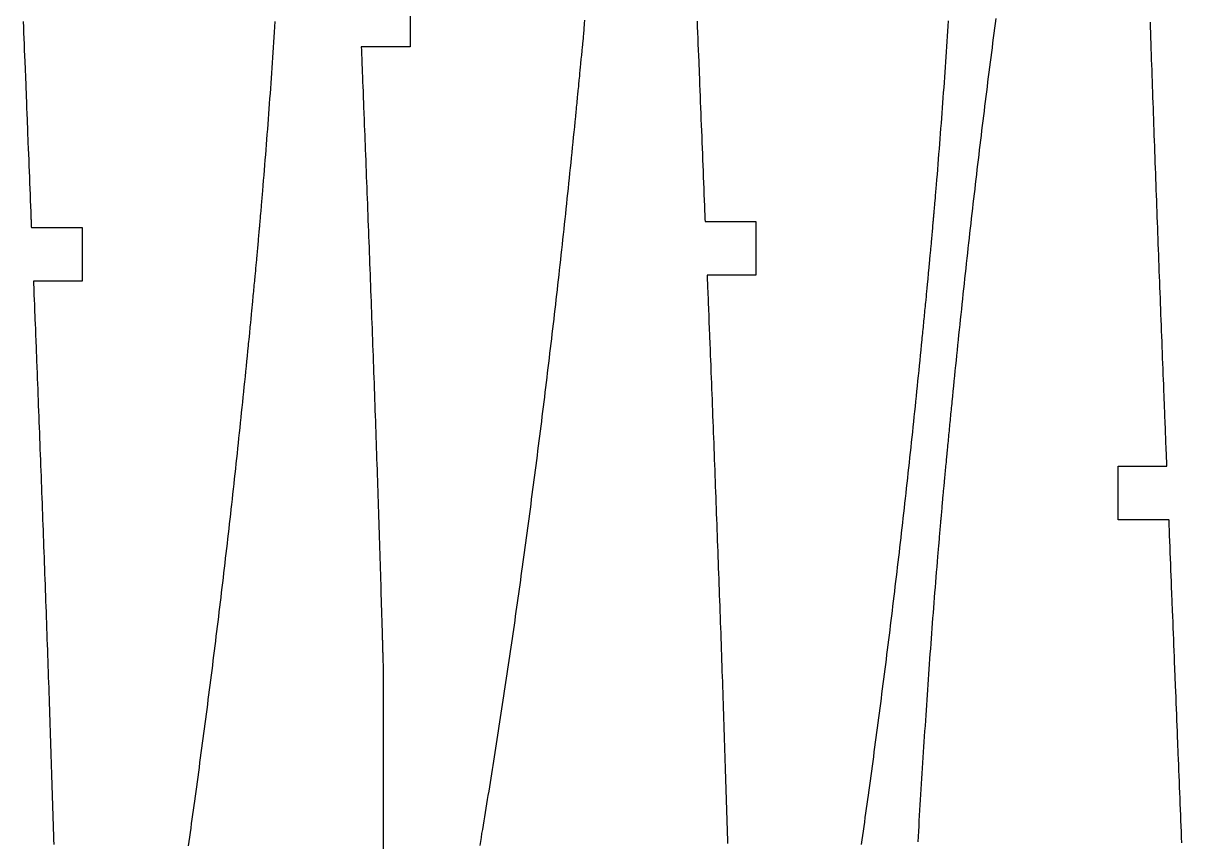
# Model space of a CAD drawing. Extents: x 0 to 97, y 0 to 653.
# Drawn here: x 3.3 to 94.3, y 205.4 to 269.7 of the extents above; entities that cross this region are included whole.
import ezdxf

# ---------------------------------------------------------------- set-up
doc = ezdxf.new("R2010")
doc.units = 0
doc.layers.get('0').update_dxf_attribs({"linetype": 'CONTINUOUS'})

msp = doc.modelspace()

# ---------------------------------------------------------------- linework, layer by layer
at = {"color": 0}
for points in [[(33.6865, 272.021), (33.6865, 267.821), (29.8524, 267.821), (29.8624, 267.565), (29.8724, 267.31), (29.8925, 266.8), (29.9025, 266.546), (29.9226, 266.036), (29.9325, 265.781), (29.9426, 265.526), (29.9526, 265.272), (29.9626, 265.017), (29.9726, 264.763), (29.9925, 264.253), (30.0025, 263.999), (30.0125, 263.744), (30.0225, 263.49), (30.0325, 263.236), (30.0424, 262.982), (30.0524, 262.726), (30.0622, 262.472), (30.0722, 262.218), (30.0821, 261.964), (30.0921, 261.711), (30.1118, 261.203), (30.1217, 260.949), (30.1315, 260.694), (30.1414, 260.44), (30.1512, 260.188), (30.1679, 259.758), (30.1846, 259.331), (30.2011, 258.903), (30.2176, 258.474), (30.2342, 258.046), (30.2507, 257.619), (30.2671, 257.192), (30.2835, 256.764), (30.2999, 256.338), (30.3163, 255.91), (30.3326, 255.483), (30.349, 255.057), (30.3653, 254.631), (30.3814, 254.204), (30.3976, 253.778), (30.4139, 253.353), (30.43, 252.926), (30.4461, 252.501), (30.4622, 252.075), (30.4782, 251.65), (30.4942, 251.226), (30.5101, 250.801), (30.5261, 250.376), (30.5419, 249.953), (30.5578, 249.528), (30.5736, 249.104), (30.5894, 248.681), (30.6051, 248.257), (30.6208, 247.833), (30.6365, 247.411), (30.6521, 246.987), (30.6679, 246.558), (30.6837, 246.129), (30.6994, 245.7), (30.7151, 245.271), (30.7308, 244.842), (30.7464, 244.412), (30.7619, 243.985), (30.7774, 243.557), (30.7929, 243.129), (30.8083, 242.701), (30.8236, 242.275), (30.8389, 241.847), (30.8542, 241.421), (30.8693, 240.994), (30.8844, 240.568), (30.8994, 240.142), (30.9144, 239.717), (30.9294, 239.29), (30.9443, 238.865), (30.9592, 238.442), (30.9739, 238.017), (30.9886, 237.592), (31.0032, 237.168), (31.0179, 236.744), (31.0324, 236.321), (31.0468, 235.899), (31.0611, 235.475), (31.0754, 235.053), (31.0897, 234.631), (31.1039, 234.21), (31.1179, 233.787), (31.1317, 233.376), (31.1453, 232.965), (31.1587, 232.554), (31.1724, 232.144), (31.1857, 231.733), (31.199, 231.324), (31.2124, 230.914), (31.2256, 230.506), (31.2386, 230.096), (31.2518, 229.688), (31.2647, 229.279), (31.2776, 228.872), (31.2906, 228.464), (31.3033, 228.057), (31.316, 227.65), (31.3286, 227.244), (31.3413, 226.839), (31.3537, 226.433), (31.3661, 226.028), (31.3785, 225.622), (31.3907, 225.218), (31.4029, 224.814), (31.4151, 224.411), (31.4271, 224.008), (31.4392, 223.606), (31.4511, 223.203), (31.4629, 222.8), (31.4747, 222.399), (31.4864, 221.999), (31.4979, 221.597), (31.5001, 221.524), (31.5022, 221.449), (31.5044, 221.375), (31.5065, 221.3), (31.5087, 221.226), (31.5108, 221.151), (31.5129, 221.078), (31.5151, 221.003), (31.5214, 220.781), (31.5257, 220.632), (31.5278, 220.558), (31.5299, 220.483), (31.5319, 220.41), (31.5342, 220.336), (31.5363, 220.261), (31.5383, 220.188), (31.5404, 220.114), (31.5425, 220.039), (31.5446, 219.965), (31.5467, 219.892), (31.5488, 219.818), (31.5508, 219.743), (31.555, 219.596), (31.5571, 219.522), (31.5612, 219.374), (31.5612, 162.197)], [(3.30963, 269.8), (3.32715, 269.361), (3.34467, 268.924), (3.36279, 268.469), (3.38092, 268.015), (3.39903, 267.563), (3.4171, 267.108), (3.43522, 266.654), (3.50749, 264.839), (3.54351, 263.931), (3.56158, 263.478), (3.57958, 263.024), (3.5976, 262.569), (3.61556, 262.115), (3.65158, 261.208), (3.6875, 260.3), (3.70546, 259.847), (3.72347, 259.393), (3.74137, 258.94), (3.75933, 258.486), (3.79525, 257.579), (3.81315, 257.126), (3.83111, 256.672), (3.84901, 256.219), (3.86697, 255.765), (3.88488, 255.313), (3.90278, 254.86), (3.91092, 254.654), (3.91249, 254.614), (3.91737, 254.49), (3.919, 254.45), (3.92225, 254.368), (3.92383, 254.326), (3.92708, 254.244), (3.92871, 254.204), (3.93197, 254.122), (3.93354, 254.081), (3.93517, 254.04), (3.93679, 253.999), (3.94168, 253.876), (3.94331, 253.836), (3.94488, 253.794), (3.9465, 253.754), (3.94814, 253.713), (3.95139, 253.631), (7.95139, 253.631), (7.95139, 249.431), (4.11724, 249.431), (4.12728, 249.176), (4.13732, 248.921), (4.15739, 248.411), (4.17746, 247.901), (4.1875, 247.646), (4.19749, 247.392), (4.20751, 247.136), (4.22749, 246.628), (4.23753, 246.372), (4.2475, 246.118), (4.26747, 245.61), (4.2774, 245.354), (4.28738, 245.1), (4.29731, 244.846), (4.30729, 244.592), (4.31722, 244.338), (4.32715, 244.083), (4.33708, 243.829), (4.347, 243.575), (4.35688, 243.321), (4.36681, 243.067), (4.37668, 242.813), (4.38661, 242.558), (4.39649, 242.306), (4.40631, 242.051), (4.41618, 241.797), (4.43283, 241.369), (4.44943, 240.94), (4.46599, 240.513), (4.48253, 240.085), (4.49908, 239.657), (4.51557, 239.229), (4.53201, 238.801), (4.54844, 238.375), (4.56483, 237.947), (4.58122, 237.521), (4.59754, 237.093), (4.61388, 236.667), (4.63015, 236.24), (4.64638, 235.814), (4.6626, 235.389), (4.67876, 234.963), (4.69493, 234.536), (4.71099, 234.111), (4.72711, 233.686), (4.74311, 233.261), (4.75911, 232.836), (4.77507, 232.411), (4.79101, 231.986), (4.80692, 231.563), (4.82275, 231.139), (4.83854, 230.714), (4.85433, 230.29), (4.87007, 229.867), (4.88574, 229.444), (4.90142, 229.021), (4.91699, 228.599), (4.93283, 228.168), (4.94862, 227.739), (4.96436, 227.31), (4.98004, 226.881), (4.99567, 226.451), (5.01129, 226.024), (5.02686, 225.596), (5.04232, 225.167), (5.05778, 224.739), (5.07319, 224.313), (5.08849, 223.885), (5.10379, 223.457), (5.11903, 223.031), (5.13422, 222.604), (5.14936, 222.178), (5.16439, 221.753), (5.17942, 221.326), (5.19433, 220.901), (5.20925, 220.476), (5.22407, 220.051), (5.23882, 219.626), (5.25353, 219.203), (5.26818, 218.779), (5.28271, 218.356), (5.29725, 217.932), (5.31168, 217.508), (5.32607, 217.086), (5.34039, 216.664), (5.3546, 216.242), (5.36876, 215.819), (5.38286, 215.399), (5.39654, 214.986), (5.41015, 214.575), (5.42372, 214.165), (5.43722, 213.754), (5.45063, 213.344), (5.46397, 212.935), (5.47726, 212.525), (5.49046, 212.115), (5.50358, 211.707), (5.51665, 211.299), (5.52968, 210.89), (5.54258, 210.482), (5.55544, 210.075), (5.56819, 209.668), (5.58094, 209.261), (5.59353, 208.854), (5.60612, 208.449), (5.6186, 208.043), (5.63103, 207.638), (5.64339, 207.233), (5.65565, 206.829), (5.66786, 206.425), (5.68001, 206.021), (5.69206, 205.618), (5.70404, 205.215)], [(16.2897, 205.1), (16.3393, 205.451), (16.3889, 205.801), (16.4382, 206.153), (16.4876, 206.506), (16.5368, 206.857), (16.586, 207.21), (16.6349, 207.563), (16.6839, 207.915), (16.7328, 208.268), (16.7815, 208.622), (16.8332, 208.999), (16.8849, 209.374), (16.9363, 209.75), (16.9878, 210.128), (17.039, 210.504), (17.0903, 210.882), (17.1414, 211.26), (17.1924, 211.638), (17.2433, 212.017), (17.2942, 212.394), (17.3447, 212.774), (17.3954, 213.153), (17.4458, 213.533), (17.4962, 213.913), (17.5464, 214.293), (17.5965, 214.674), (17.6465, 215.054), (17.6965, 215.436), (17.7462, 215.818), (17.7958, 216.2), (17.8454, 216.582), (17.8949, 216.964), (17.944, 217.347), (17.9932, 217.729), (18.0422, 218.112), (18.091, 218.496), (18.1397, 218.881), (18.1882, 219.264), (18.2367, 219.649), (18.285, 220.033), (18.3332, 220.418), (18.3804, 220.799), (18.4276, 221.178), (18.4747, 221.558), (18.5215, 221.939), (18.5682, 222.319), (18.6149, 222.7), (18.6612, 223.082), (18.7076, 223.462), (18.7538, 223.844), (18.7997, 224.226), (18.8457, 224.608), (18.8914, 224.992), (18.9369, 225.374), (18.9824, 225.757), (19.0276, 226.139), (19.0728, 226.522), (19.1178, 226.907), (19.1626, 227.29), (19.2074, 227.674), (19.2519, 228.058), (19.2962, 228.442), (19.3406, 228.826), (19.3847, 229.211), (19.4286, 229.596), (19.4724, 229.982), (19.5161, 230.367), (19.5596, 230.753), (19.6029, 231.138), (19.6461, 231.524), (19.6892, 231.91), (19.7336, 232.308), (19.7778, 232.708), (19.8218, 233.107), (19.8657, 233.507), (19.9093, 233.907), (19.9529, 234.307), (19.9962, 234.707), (20.0396, 235.107), (20.0826, 235.508), (20.1257, 235.908), (20.1685, 236.31), (20.2111, 236.71), (20.2536, 237.111), (20.296, 237.513), (20.3382, 237.914), (20.3803, 238.315), (20.4222, 238.717), (20.464, 239.119), (20.5057, 239.521), (20.5474, 239.924), (20.5888, 240.325), (20.63, 240.728), (20.6711, 241.131), (20.7122, 241.533), (20.7532, 241.936), (20.7939, 242.339), (20.8346, 242.742), (20.8751, 243.146), (20.9156, 243.549), (20.9558, 243.951), (20.996, 244.356), (21.0122, 244.519), (21.0285, 244.682), (21.0446, 244.846), (21.0932, 245.336), (21.1093, 245.5), (21.1253, 245.664), (21.1414, 245.828), (21.1575, 245.99), (21.1735, 246.154), (21.2056, 246.482), (21.2374, 246.81), (21.2692, 247.136), (21.285, 247.3), (21.3167, 247.628), (21.3325, 247.792), (21.3482, 247.956), (21.364, 248.119), (21.3797, 248.283), (21.3953, 248.447), (21.411, 248.611), (21.4265, 248.775), (21.4422, 248.939), (21.4578, 249.103), (21.4733, 249.267), (21.4887, 249.431), (21.5019, 249.571), (21.5151, 249.711), (21.5283, 249.85), (21.5414, 249.99), (21.5676, 250.269), (21.5807, 250.41), (21.6067, 250.69), (21.6456, 251.11), (21.6585, 251.25), (21.6714, 251.39), (21.6843, 251.529), (21.6971, 251.669), (21.7099, 251.81), (21.7226, 251.95), (21.7354, 252.09), (21.7481, 252.231), (21.7608, 252.369), (21.7735, 252.51), (21.7861, 252.65), (21.8239, 253.071), (21.8364, 253.211), (21.8489, 253.35), (21.8614, 253.49), (21.8738, 253.631), (21.8824, 253.728), (21.8908, 253.824), (21.8994, 253.921), (21.9079, 254.017), (21.9164, 254.114), (21.9249, 254.21), (21.9333, 254.307), (21.9418, 254.403), (21.9503, 254.5), (21.9754, 254.789), (21.9839, 254.886), (22.0006, 255.079), (22.0089, 255.175), (22.0172, 255.272), (22.0254, 255.368), (22.0338, 255.465), (22.0419, 255.563), (22.0503, 255.658), (22.0585, 255.756), (22.0667, 255.851), (22.0749, 255.949), (22.0831, 256.044), (22.0912, 256.142), (22.0994, 256.237), (22.1076, 256.335), (22.1157, 256.431), (22.1238, 256.528), (22.1572, 256.929), (22.1904, 257.331), (22.2233, 257.732), (22.256, 258.133), (22.2883, 258.535), (22.3204, 258.936), (22.3522, 259.338), (22.3838, 259.739), (22.4151, 260.14), (22.4463, 260.542), (22.4769, 260.943), (22.5075, 261.346), (22.5379, 261.747), (22.5679, 262.149), (22.5979, 262.55), (22.6275, 262.951), (22.6569, 263.353), (22.6863, 263.754), (22.7154, 264.157), (22.7443, 264.558), (22.7729, 264.96), (22.8014, 265.361), (22.8297, 265.763), (22.8579, 266.165), (22.886, 266.567), (22.9138, 266.968), (22.9415, 267.369), (22.969, 267.771), (22.9964, 268.174), (23.0236, 268.575), (23.0508, 268.976), (23.0786, 269.39), (23.1064, 269.806)], [(39.1785, 205.143), (39.23, 205.45), (39.2815, 205.757), (39.3329, 206.065), (39.3882, 206.397), (39.4435, 206.729), (39.4986, 207.063), (39.5538, 207.394), (39.6088, 207.729), (39.6638, 208.063), (39.7188, 208.397), (39.7736, 208.732), (39.8283, 209.067), (39.8831, 209.403), (39.9376, 209.739), (39.9921, 210.075), (40.0467, 210.413), (40.101, 210.75), (40.1553, 211.087), (40.2093, 211.425), (40.2635, 211.764), (40.3174, 212.103), (40.3713, 212.443), (40.425, 212.782), (40.4786, 213.122), (40.5322, 213.464), (40.5856, 213.804), (40.6389, 214.146), (40.6919, 214.487), (40.745, 214.831), (40.7979, 215.172), (40.8507, 215.515), (40.9033, 215.86), (40.9558, 216.203), (41.0082, 216.547), (41.0603, 216.89), (41.1122, 217.235), (41.1639, 217.579), (41.2156, 217.924), (41.2671, 218.269), (41.3185, 218.615), (41.3697, 218.961), (41.4208, 219.307), (41.4718, 219.654), (41.5226, 220), (41.5735, 220.347), (41.624, 220.696), (41.6746, 221.043), (41.7249, 221.392), (41.7751, 221.74), (41.8253, 222.09), (41.8753, 222.439), (41.9253, 222.789), (41.9751, 223.139), (42.0249, 223.49), (42.0744, 223.84), (42.1239, 224.192), (42.1733, 224.543), (42.2226, 224.894), (42.2718, 225.247), (42.321, 225.599), (42.37, 225.951), (42.419, 226.306), (42.4678, 226.658), (42.5167, 227.013), (42.5683, 227.388), (42.6199, 227.764), (42.6714, 228.14), (42.7228, 228.517), (42.7742, 228.894), (42.8254, 229.272), (42.8765, 229.65), (42.9275, 230.028), (42.9785, 230.406), (43.0292, 230.785), (43.0799, 231.164), (43.1304, 231.543), (43.181, 231.922), (43.2312, 232.303), (43.2815, 232.683), (43.3317, 233.064), (43.3817, 233.444), (43.4315, 233.826), (43.4814, 234.207), (43.531, 234.589), (43.5804, 234.971), (43.6299, 235.354), (43.6792, 235.736), (43.7282, 236.119), (43.7772, 236.503), (43.8261, 236.886), (43.8747, 237.269), (43.9233, 237.654), (43.9718, 238.039), (44.0201, 238.424), (44.0682, 238.808), (44.1156, 239.188), (44.1626, 239.568), (44.2097, 239.947), (44.2567, 240.328), (44.3033, 240.708), (44.35, 241.09), (44.3964, 241.471), (44.4428, 241.853), (44.4889, 242.235), (44.5349, 242.617), (44.5807, 242.999), (44.6265, 243.381), (44.6721, 243.764), (44.7175, 244.146), (44.7628, 244.529), (44.8079, 244.912), (44.8529, 245.296), (44.8978, 245.679), (44.9425, 246.064), (44.9869, 246.447), (45.0314, 246.832), (45.0757, 247.217), (45.1197, 247.601), (45.1638, 247.986), (45.2075, 248.371), (45.2511, 248.757), (45.2946, 249.142), (45.3381, 249.528), (45.3812, 249.914), (45.4243, 250.299), (45.4686, 250.699), (45.5129, 251.097), (45.5568, 251.497), (45.6007, 251.897), (45.6444, 252.296), (45.6881, 252.696), (45.7314, 253.097), (45.7747, 253.497), (45.8178, 253.897), (45.8607, 254.299), (45.9035, 254.699), (45.9462, 255.1), (45.9887, 255.501), (46.0311, 255.901), (46.0733, 256.303), (46.1154, 256.706), (46.1574, 257.107), (46.1992, 257.508), (46.2408, 257.911), (46.2824, 258.313), (46.3239, 258.715), (46.3651, 259.118), (46.4063, 259.519), (46.4474, 259.922), (46.4882, 260.325), (46.529, 260.729), (46.5697, 261.132), (46.6101, 261.535), (46.6506, 261.939), (46.691, 262.342), (46.7311, 262.746), (46.7474, 262.908), (46.7636, 263.072), (46.7797, 263.236), (46.796, 263.399), (46.8121, 263.563), (46.8282, 263.726), (46.8443, 263.89), (46.8604, 264.053), (46.8926, 264.381), (46.9246, 264.708), (46.9406, 264.872), (46.9725, 265.199), (47.0043, 265.526), (47.0201, 265.69), (47.0518, 266.018), (47.0676, 266.182), (47.099, 266.51), (47.1304, 266.838), (47.1461, 267.001), (47.1617, 267.165), (47.1929, 267.493), (47.2239, 267.821), (47.2371, 267.96), (47.2503, 268.1), (47.2633, 268.24), (47.2897, 268.519), (47.3028, 268.66), (47.3157, 268.8), (47.3289, 268.94), (47.3418, 269.079), (47.3549, 269.219), (47.3678, 269.36), (47.3807, 269.5), (47.3936, 269.639), (47.4193, 269.919)], [(56.22, 269.831), (56.2375, 269.392), (56.2557, 268.938), (56.2737, 268.483), (56.2918, 268.031), (56.31, 267.576), (56.3281, 267.122), (56.3461, 266.668), (56.3822, 265.761), (56.4003, 265.307), (56.4183, 264.853), (56.4364, 264.399), (56.4543, 263.946), (56.4725, 263.492), (56.4904, 263.037), (56.5085, 262.583), (56.5264, 262.131), (56.5444, 261.676), (56.5624, 261.222), (56.5804, 260.769), (56.5983, 260.315), (56.6342, 259.408), (56.6522, 258.954), (56.6881, 258.047), (56.706, 257.594), (56.724, 257.14), (56.7418, 256.688), (56.7599, 256.233), (56.7778, 255.781), (56.7957, 255.328), (56.8006, 255.204), (56.8021, 255.164), (56.8038, 255.122), (56.8135, 254.876), (56.815, 254.836), (56.8167, 254.794), (56.8232, 254.631), (56.8247, 254.59), (56.8313, 254.426), (56.8329, 254.386), (56.8344, 254.344), (56.8361, 254.304), (56.8378, 254.263), (56.8426, 254.14), (56.8442, 254.099), (60.8442, 254.099), (60.8442, 249.899), (57.01, 249.899), (57.0201, 249.644), (57.0401, 249.133), (57.0503, 248.879), (57.0603, 248.624), (57.0703, 248.369), (57.0803, 248.114), (57.0903, 247.86), (57.1003, 247.606), (57.1104, 247.35), (57.1203, 247.096), (57.1303, 246.84), (57.1503, 246.332), (57.1803, 245.568), (57.1901, 245.314), (57.2001, 245.06), (57.22, 244.551), (57.2399, 244.043), (57.2497, 243.789), (57.2597, 243.535), (57.2696, 243.281), (57.2893, 242.774), (57.309, 242.265), (57.3257, 241.838), (57.3422, 241.408), (57.3589, 240.981), (57.3754, 240.553), (57.3918, 240.125), (57.4083, 239.697), (57.4249, 239.269), (57.4413, 238.843), (57.4576, 238.415), (57.474, 237.989), (57.4904, 237.561), (57.5067, 237.135), (57.5229, 236.708), (57.5392, 236.282), (57.5554, 235.857), (57.5717, 235.431), (57.5878, 235.006), (57.6039, 234.579), (57.6199, 234.154), (57.636, 233.729), (57.6519, 233.304), (57.6679, 232.879), (57.6839, 232.456), (57.6997, 232.031), (57.7156, 231.607), (57.7314, 231.182), (57.7472, 230.758), (57.7629, 230.336), (57.7786, 229.912), (57.7942, 229.489), (57.8099, 229.067), (57.8257, 228.636), (57.8415, 228.207), (57.8572, 227.778), (57.8729, 227.349), (57.8885, 226.921), (57.9042, 226.492), (57.9196, 226.064), (57.9351, 225.635), (57.9507, 225.207), (57.966, 224.781), (57.9814, 224.353), (57.9967, 223.926), (58.0119, 223.499), (58.0271, 223.072), (58.0422, 222.646), (58.0572, 222.221), (58.0722, 221.794), (58.0872, 221.369), (58.1021, 220.944), (58.1169, 220.519), (58.1317, 220.094), (58.1464, 219.671), (58.161, 219.247), (58.1756, 218.824), (58.1901, 218.4), (58.2046, 217.976), (58.2189, 217.554), (58.2332, 217.132), (58.2475, 216.71), (58.2617, 216.288), (58.2757, 215.867), (58.2894, 215.456), (58.3031, 215.043), (58.3165, 214.633), (58.33, 214.222), (58.3435, 213.813), (58.3568, 213.403), (58.37, 212.993), (58.3833, 212.583), (58.3964, 212.175), (58.4094, 211.767), (58.4225, 211.358), (58.4354, 210.95), (58.4482, 210.543), (58.4611, 210.136), (58.4737, 209.729), (58.4864, 209.322), (58.499, 208.917), (58.5114, 208.511), (58.5239, 208.106), (58.5362, 207.701), (58.5485, 207.297), (58.5607, 206.893), (58.5728, 206.489), (58.5849, 206.086), (58.5969, 205.683), (58.6088, 205.281)], [(69.1329, 205.218), (69.1825, 205.568), (69.2321, 205.919), (69.2817, 206.269), (69.3311, 206.621), (69.3804, 206.974), (69.4296, 207.325), (69.4788, 207.678), (69.5278, 208.031), (69.5767, 208.383), (69.6256, 208.736), (69.6743, 209.09), (69.726, 209.467), (69.7776, 209.842), (69.8292, 210.219), (69.8806, 210.596), (69.9319, 210.972), (69.9832, 211.35), (70.0342, 211.728), (70.0853, 212.106), (70.1361, 212.485), (70.1869, 212.862), (70.2376, 213.242), (70.2882, 213.622), (70.3388, 214.001), (70.389, 214.381), (70.4393, 214.761), (70.4894, 215.142), (70.5394, 215.524), (70.5893, 215.904), (70.6392, 216.286), (70.6887, 216.668), (70.7382, 217.05), (70.7876, 217.432), (70.8368, 217.815), (70.886, 218.197), (70.935, 218.581), (70.9839, 218.964), (71.0325, 219.349), (71.0811, 219.732), (71.1296, 220.117), (71.1778, 220.501), (71.226, 220.886), (71.2733, 221.267), (71.3204, 221.646), (71.3675, 222.026), (71.4144, 222.407), (71.4611, 222.788), (71.5076, 223.168), (71.5542, 223.55), (71.6004, 223.931), (71.6465, 224.313), (71.6926, 224.694), (71.7385, 225.076), (71.7842, 225.46), (71.8297, 225.842), (71.8753, 226.225), (71.9206, 226.607), (71.9657, 226.99), (72.0107, 227.375), (72.0554, 227.758), (72.1001, 228.142), (72.1447, 228.526), (72.1892, 228.91), (72.2333, 229.294), (72.2775, 229.679), (72.3214, 230.064), (72.3653, 230.45), (72.4089, 230.835), (72.4524, 231.221), (72.4958, 231.606), (72.539, 231.992), (72.5821, 232.378), (72.6264, 232.776), (72.6706, 233.176), (72.7146, 233.575), (72.7585, 233.975), (72.8022, 234.375), (72.8457, 234.775), (72.8892, 235.175), (72.9324, 235.575), (72.9756, 235.976), (73.0185, 236.376), (73.0613, 236.778), (73.1039, 237.178), (73.1464, 237.579), (73.1887, 237.981), (73.2311, 238.382), (73.2732, 238.783), (73.3151, 239.185), (73.3569, 239.588), (73.3986, 239.989), (73.4401, 240.392), (73.4817, 240.793), (73.5229, 241.196), (73.564, 241.599), (73.605, 242.001), (73.646, 242.404), (73.6868, 242.807), (73.7275, 243.21), (73.7679, 243.614), (73.8083, 244.017), (73.8487, 244.421), (73.8889, 244.824), (73.9051, 244.987), (73.9213, 245.15), (73.9375, 245.314), (73.9536, 245.478), (73.9699, 245.642), (73.986, 245.804), (74.0021, 245.968), (74.0182, 246.132), (74.0343, 246.296), (74.0503, 246.46), (74.0664, 246.622), (74.0824, 246.786), (74.0983, 246.95), (74.1143, 247.114), (74.1303, 247.278), (74.1461, 247.442), (74.1621, 247.606), (74.1779, 247.768), (74.1938, 247.932), (74.2253, 248.26), (74.2411, 248.424), (74.2568, 248.588), (74.2882, 248.915), (74.3351, 249.407), (74.3506, 249.571), (74.3661, 249.735), (74.3817, 249.899), (74.3949, 250.039), (74.4211, 250.318), (74.4343, 250.458), (74.4735, 250.878), (74.4865, 251.018), (74.4996, 251.158), (74.5256, 251.438), (74.5643, 251.858), (74.5771, 251.999), (74.5899, 252.138), (74.6156, 252.418), (74.6282, 252.558), (74.641, 252.699), (74.6536, 252.838), (74.6664, 252.978), (74.679, 253.118), (74.6915, 253.258), (74.7042, 253.399), (74.7167, 253.539), (74.7292, 253.679), (74.7418, 253.818), (74.7542, 253.958), (74.7667, 254.099), (74.7751, 254.196), (74.7838, 254.292), (74.7922, 254.389), (74.8008, 254.485), (74.8093, 254.582), (74.8178, 254.678), (74.8261, 254.775), (74.8346, 254.871), (74.8431, 254.968), (74.8515, 255.064), (74.8599, 255.161), (74.8683, 255.257), (74.8767, 255.354), (74.8933, 255.547), (74.9265, 255.933), (74.9514, 256.224), (74.9596, 256.319), (74.976, 256.513), (74.9842, 256.61), (74.9922, 256.706), (75.0004, 256.803), (75.0085, 256.9), (75.0167, 256.996), (75.0501, 257.397), (75.0833, 257.799), (75.1163, 258.2), (75.1489, 258.601), (75.1812, 259.003), (75.2133, 259.404), (75.245, 259.806), (75.2767, 260.207), (75.3079, 260.608), (75.339, 261.01), (75.3699, 261.411), (75.4004, 261.814), (75.4307, 262.215), (75.4608, 262.617), (75.4907, 263.018), (75.5204, 263.419), (75.5499, 263.821), (75.5792, 264.224), (75.6082, 264.625), (75.6371, 265.026), (75.6657, 265.428), (75.6943, 265.829), (75.7226, 266.231), (75.7507, 266.633), (75.7787, 267.035), (75.8065, 267.436), (75.8343, 267.838), (75.8618, 268.239), (75.8892, 268.642), (75.9165, 269.043), (75.9436, 269.444), (75.9715, 269.858)], [(79.6753, 270.037), (79.6251, 269.657), (79.5751, 269.276), (79.5253, 268.894), (79.4754, 268.513), (79.4258, 268.132), (79.3764, 267.749), (79.3269, 267.367), (79.2778, 266.985), (79.2286, 266.601), (79.1796, 266.218), (79.1307, 265.835), (79.0821, 265.45), (79.0335, 265.067), (78.985, 264.682), (78.9368, 264.297), (78.8886, 263.912), (78.8412, 263.533), (78.7942, 263.153), (78.7471, 262.772), (78.7001, 262.392), (78.6535, 262.011), (78.6069, 261.631), (78.5604, 261.25), (78.5142, 260.868), (78.4681, 260.486), (78.4219, 260.104), (78.3761, 259.722), (78.3304, 259.34), (78.2847, 258.957), (78.2393, 258.575), (78.194, 258.192), (78.1489, 257.808), (78.1039, 257.425), (78.0592, 257.04), (78.0144, 256.657), (77.9699, 256.272), (77.9254, 255.889), (77.8813, 255.504), (77.8371, 255.119), (77.7932, 254.735), (77.7493, 254.35), (77.7057, 253.964), (77.6622, 253.579), (77.6187, 253.193), (77.5756, 252.807), (77.5325, 252.421), (77.4882, 252.022), (77.444, 251.622), (77.4, 251.224), (77.3561, 250.824), (77.3124, 250.424), (77.2689, 250.024), (77.2254, 249.624), (77.1822, 249.224), (77.139, 248.824), (77.0961, 248.422), (77.0533, 248.022), (77.0107, 247.621), (76.9682, 247.219), (76.9257, 246.818), (76.8835, 246.417), (76.8414, 246.015), (76.7994, 245.614), (76.7576, 245.213), (76.716, 244.81), (76.6744, 244.408), (76.6329, 244.006), (76.5917, 243.603), (76.5506, 243.2), (76.5094, 242.797), (76.4686, 242.394), (76.4278, 241.992), (76.3872, 241.589), (76.3467, 241.186), (76.3062, 240.782), (76.2658, 240.379), (76.2257, 239.975), (76.2094, 239.811), (76.1933, 239.649), (76.1771, 239.485), (76.161, 239.321), (76.1447, 239.158), (76.1286, 238.994), (76.1125, 238.831), (76.0964, 238.667), (76.0803, 238.503), (76.0643, 238.34), (76.0482, 238.176), (76.0322, 238.013), (76.0162, 237.849), (76.0003, 237.685), (75.9843, 237.521), (75.9685, 237.358), (75.9525, 237.194), (75.9367, 237.031), (75.9208, 236.867), (75.905, 236.703), (75.8893, 236.539), (75.8735, 236.375), (75.8578, 236.211), (75.8264, 235.883), (75.7796, 235.392), (75.764, 235.228), (75.7485, 235.064), (75.7329, 234.9), (75.6935, 234.481), (75.6803, 234.34), (75.6411, 233.921), (75.6281, 233.781), (75.615, 233.64), (75.589, 233.361), (75.5504, 232.94), (75.5375, 232.801), (75.5247, 232.661), (75.499, 232.381), (75.4864, 232.24), (75.4736, 232.101), (75.461, 231.961), (75.4482, 231.821), (75.4356, 231.681), (75.3978, 231.26), (75.3854, 231.121), (75.3728, 230.981), (75.3604, 230.84), (75.3479, 230.7), (75.3394, 230.603), (75.3308, 230.507), (75.3224, 230.41), (75.3137, 230.314), (75.3053, 230.217), (75.2969, 230.121), (75.2883, 230.024), (75.28, 229.928), (75.2715, 229.831), (75.2631, 229.735), (75.2547, 229.638), (75.2463, 229.542), (75.2379, 229.444), (75.2213, 229.251), (75.1881, 228.865), (75.1715, 228.672), (75.1632, 228.575), (75.155, 228.479), (75.1386, 228.286), (75.1304, 228.189), (75.1222, 228.093), (75.1142, 227.996), (75.1061, 227.9), (75.0979, 227.803), (75.0644, 227.401), (75.0313, 227), (74.9983, 226.599), (74.9657, 226.197), (74.9333, 225.796), (74.9013, 225.394), (74.8696, 224.993), (74.8379, 224.592), (74.8067, 224.19), (74.7756, 223.789), (74.7449, 223.388), (74.7142, 222.986), (74.6839, 222.583), (74.6537, 222.182), (74.6239, 221.781), (74.5942, 221.379), (74.5647, 220.978), (74.5354, 220.576), (74.5064, 220.175), (74.4775, 219.772), (74.4489, 219.371), (74.4203, 218.969), (74.3919, 218.568), (74.3639, 218.167), (74.3358, 217.764), (74.3081, 217.362), (74.2803, 216.961), (74.2528, 216.56), (74.2254, 216.158), (74.1981, 215.756), (74.171, 215.354), (74.1431, 214.94), (74.1154, 214.526), (74.0878, 214.111), (74.0603, 213.697), (74.0331, 213.283), (74.0058, 212.868), (73.9788, 212.454), (73.9519, 212.04), (73.9253, 211.626), (73.8986, 211.211), (73.8722, 210.797), (73.8461, 210.383), (73.8201, 209.969), (73.7942, 209.556), (73.7686, 209.142), (73.7431, 208.728), (73.7179, 208.314), (73.6928, 207.9), (73.6679, 207.486), (73.6433, 207.074), (73.6189, 206.66), (73.5947, 206.246), (73.5707, 205.833), (73.5469, 205.419)], [(94.2789, 205.339), (94.2615, 205.775), (94.2443, 206.212), (94.2096, 207.087), (94.1921, 207.525), (94.1747, 207.962), (94.1572, 208.4), (94.1399, 208.837), (94.1224, 209.275), (94.1049, 209.712), (94.0874, 210.151), (94.0699, 210.589), (94.0524, 211.026), (94.0349, 211.464), (94.0174, 211.903), (93.9997, 212.34), (93.9647, 213.217), (93.9472, 213.654), (93.9297, 214.093), (93.9121, 214.531), (93.8946, 214.969), (93.8771, 215.407), (93.8589, 215.861), (93.8408, 216.315), (93.8228, 216.769), (93.7865, 217.676), (93.7324, 219.039), (93.7143, 219.492), (93.6962, 219.946), (93.6782, 220.4), (93.6603, 220.854), (93.6421, 221.307), (93.6242, 221.761), (93.6061, 222.215), (93.5882, 222.669), (93.5701, 223.122), (93.5522, 223.576), (93.4983, 224.938), (93.4804, 225.392), (93.4624, 225.844), (93.4265, 226.751), (93.4086, 227.206), (93.3907, 227.658), (93.3728, 228.111), (93.3547, 228.565), (93.3368, 229.018), (93.3189, 229.471), (93.3174, 229.513), (93.3157, 229.553), (93.3125, 229.635), (93.3108, 229.676), (93.3011, 229.922), (93.2996, 229.963), (93.2914, 230.168), (93.2899, 230.208), (93.285, 230.332), (93.2833, 230.372), (93.28, 230.454), (93.2785, 230.496), (93.2768, 230.536), (93.2736, 230.618), (93.2719, 230.658), (93.2703, 230.7), (89.2703, 230.7), (89.2703, 234.9), (93.1046, 234.9), (93.0944, 235.156), (93.0744, 235.665), (93.0443, 236.429), (93.0343, 236.685), (93.0243, 236.939), (93.0142, 237.194), (93.0042, 237.449), (92.9943, 237.703), (92.9843, 237.958), (92.9742, 238.213), (92.9643, 238.467), (92.9543, 238.721), (92.9343, 239.231), (92.9244, 239.485), (92.9144, 239.739), (92.8946, 240.247), (92.8847, 240.501), (92.8747, 240.756), (92.8649, 241.01), (92.8549, 241.264), (92.8351, 241.772), (92.8253, 242.026), (92.8056, 242.533), (92.7889, 242.963), (92.7724, 243.39), (92.7557, 243.818), (92.7392, 244.246), (92.7228, 244.674), (92.7063, 245.101), (92.6897, 245.529), (92.6733, 245.957), (92.6569, 246.383), (92.6406, 246.81), (92.6242, 247.237), (92.6079, 247.664), (92.5915, 248.09), (92.5754, 248.517), (92.5592, 248.943), (92.5429, 249.368), (92.5268, 249.794), (92.5107, 250.219), (92.4946, 250.644), (92.4786, 251.069), (92.4626, 251.494), (92.4467, 251.919), (92.4307, 252.344), (92.4149, 252.768), (92.399, 253.193), (92.3832, 253.617), (92.3674, 254.04), (92.3517, 254.464), (92.336, 254.886), (92.3204, 255.31), (92.3047, 255.732), (92.2889, 256.162), (92.2731, 256.592), (92.2574, 257.021), (92.2417, 257.45), (92.2261, 257.879), (92.2104, 258.307), (92.195, 258.736), (92.1794, 259.164), (92.1639, 259.592), (92.1486, 260.019), (92.1332, 260.446), (92.1179, 260.874), (92.1026, 261.3), (92.0875, 261.726), (92.0724, 262.153), (92.0574, 262.578), (92.0424, 263.004), (92.0274, 263.429), (92.0125, 263.854), (91.9976, 264.279), (91.9829, 264.704), (91.9682, 265.128), (91.9536, 265.551), (91.939, 265.976), (91.9244, 266.399), (91.91, 266.822), (91.8957, 267.244), (91.8814, 267.667), (91.8671, 268.089), (91.8529, 268.511), (91.8389, 268.932), (91.8251, 269.344), (91.8115, 269.756)]]:
    msp.add_lwpolyline(points, dxfattribs=at)

doc.saveas('drawing.dxf')
